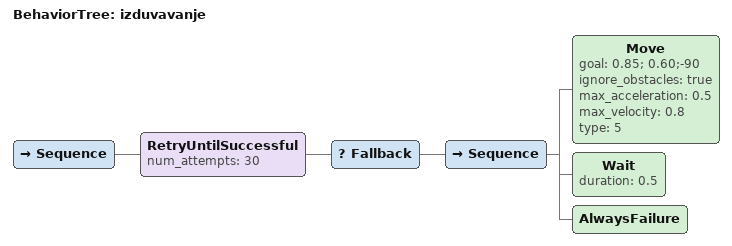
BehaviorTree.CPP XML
<?xml version="1.0" encoding="UTF-8"?>
<root BTCPP_format="4">
  <BehaviorTree ID="izduvavanje">
    <Sequence>
      <RetryUntilSuccessful num_attempts="30">
        <Fallback>
          <Sequence>
            <Move goal="0.85; 0.60;-90"
                  ignore_obstacles="true"
                  max_acceleration="0.5"
                  max_velocity="0.8"
                  type="5"/>
            <Wait duration="0.5"/>
            <AlwaysFailure/>
          </Sequence>
        </Fallback>
      </RetryUntilSuccessful>
    </Sequence>
  </BehaviorTree>

</root>
